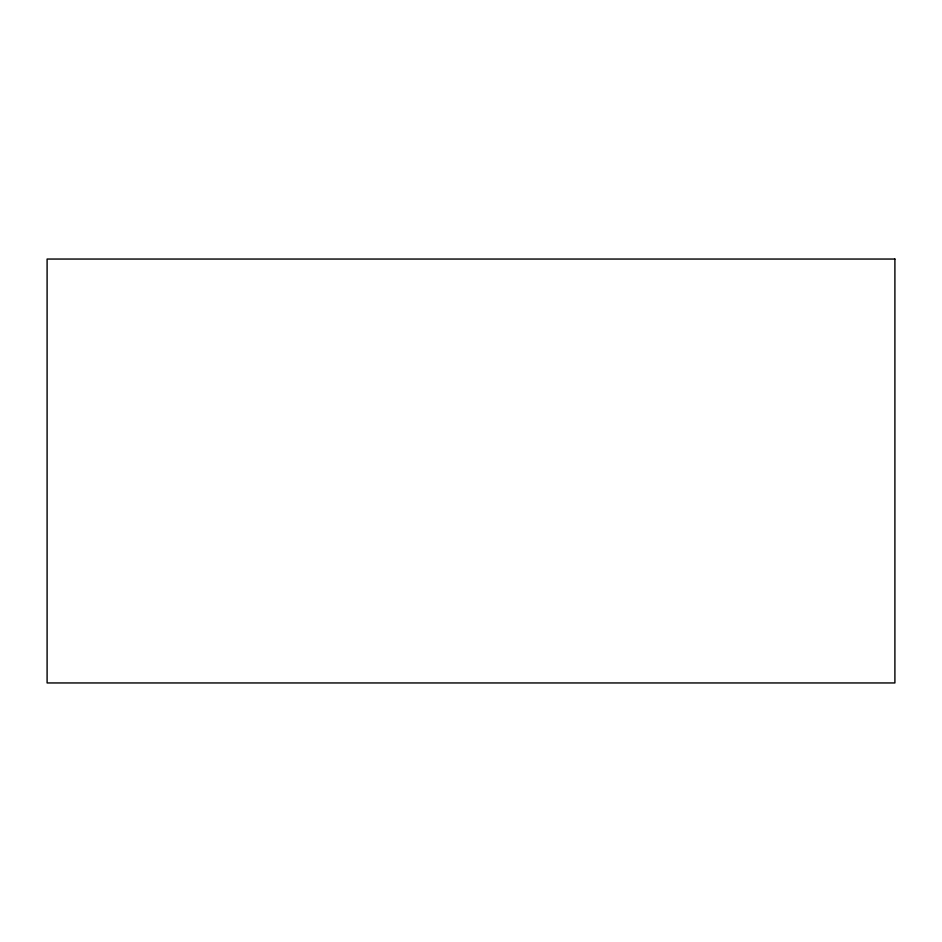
<?xml version="1.0" encoding="UTF-8"?>
<svg xmlns="http://www.w3.org/2000/svg" width="942" height="942" viewBox="0 0 942 942"><rect width="100%" height="100%" fill="white"/><g stroke="black" fill="none" stroke-linecap="round" stroke-linejoin="round"><path stroke-width="1.41" d="M894.9 259.05L47.1 259.05L47.1 682.95L894.9 682.95L894.9 259.05"/></g></svg>
